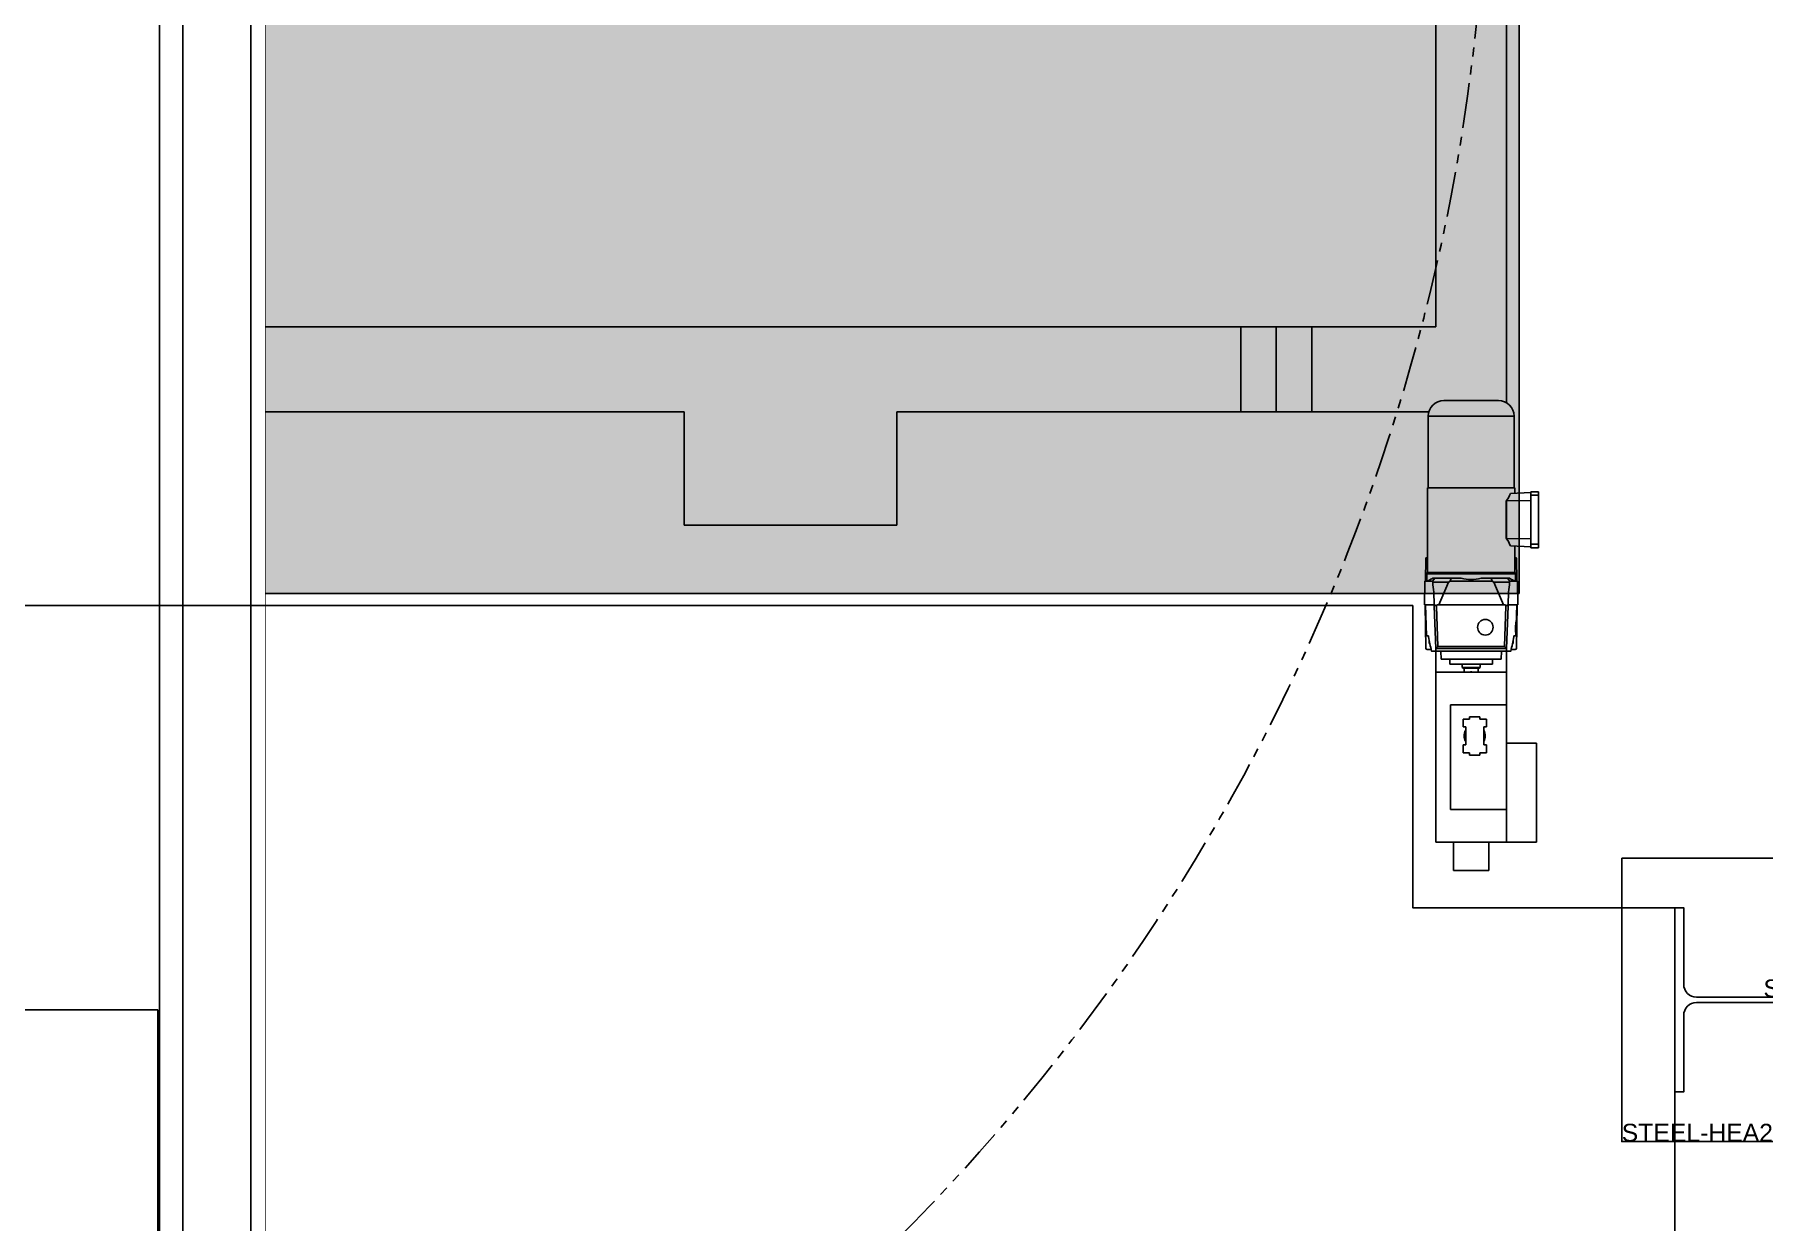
# Model space of a CAD drawing. Header units: millimetres. Extents: x 1005 to 7315, y -2950 to 6147.
# Drawn here: x 1411.3 to 1655.3, y -2549 to -2381.5 of the extents above; entities that cross this region are included whole.
import ezdxf

# ---------------------------------------------------------------- set-up
doc = ezdxf.new("R2010")
doc.units = ezdxf.units.MM
doc.set_wipeout_variables(frame=1)
doc.linetypes.add('PHANTOM', pattern=[12.7, 6.35, -1.27, 1.27, -1.27, 1.27, -1.27])
for name, color, linetype, true_color in [('PK24-SYS-ROOM', 8, 'Continuous', 0x808080), ('PK24E-COMP-PALLET', 132, 'Continuous', 0x00b7c8), ('PK24E-HELPER', 253, 'PHANTOM', 0xa1a1a1), ('PK24E-SYS-LIFT', 31, 'Continuous', 0xffcc5a)]:
    doc.layers.add(name, color=color, linetype=linetype, true_color=true_color)
for name, color, linetype in [('PK24E-DATA', 7, 'Continuous'), ('PK24E-STRUCT-STEEL', 254, 'Continuous'), ('PKE24E-HIDDEN', 7, 'Continuous')]:
    doc.layers.add(name, color=color, linetype=linetype)
doc.layers.add('PK24E-TTARROW', color=20, linetype='Continuous', lineweight=20, true_color=0xf54b32)
doc.styles.get("Standard").update_dxf_attribs({"font": 'arial.ttf'})

# ---------------------------------------------------------------- blocks, each defined once
blk = doc.blocks.new('ELIFTTT-CHASIS--TOP-COMP-PKE24')
at = {"layer": 'PK24E-SYS-LIFT'}
for p, q in [((287.25, -83.22), (287.25, 83.22)), ((277.25, 72.5), (277.25, -72.5)), ((249.75, -72.5), (81.39, -72.5)), ((249.75, -84.5), (249.75, -72.5)), ((249.75, -72.5), (254.75, -72.5)), ((254.75, -72.5), (254.75, -84.5)), ((254.75, -72.5), (259.75, -72.5)), ((259.75, -72.5), (259.75, -84.5)), ((259.75, -72.5), (277.25, -72.5)), ((278.4, -82.9), (286.1, -82.9)), ((68.85, -84.5), (171.2, -84.5)), ((171.2, -84.5), (171.2, -100.5)), ((201.2, -100.5), (201.2, -84.5)), ((201.2, -84.5), (249.75, -84.5)), ((254.75, -84.5), (249.75, -84.5)), ((259.75, -84.5), (254.75, -84.5)), ((259.75, -84.5), (276.28, -84.5)), ((276.2, -85.1), (276.2, -95.25)), ((288.3, -85.1), (276.2, -85.1)), ((288.3, -87.8), (288.3, -85.1)), ((288.3, -88.12), (288.3, -87.8)), ((288.3, -95.25), (288.3, -88.12)), ((276.1, -95.25), (276.1, -107.18)), ((288.4, -95.25), (276.1, -95.25)), ((287.2, -97.08), (287.2, -102.38)), ((287.2, -97.08), (287.25, -97.08)), ((290.65, -97), (287.25, -97.08)), ((287.25, -97.01), (287.25, -97.08)), ((287.25, -97.08), (287.25, -102.38)), ((287.25, -97.08), (287.25, -97.08)), ((290.65, -95.9), (287.79, -96.05)), ((288.4, -96.02), (288.4, -95.25)), ((290.65, -96.28), (290.65, -95.78)), ((290.65, -95.78), (291.75, -95.78)), ((291.75, -96.28), (290.65, -96.28)), ((290.65, -96.28), (290.65, -103.18)), ((291.75, -95.78), (291.75, -96.28)), ((291.75, -96.28), (291.75, -103.18)), ((171.2, -100.5), (201.2, -100.5)), ((287.2, -102.38), (287.25, -102.38)), ((290.65, -102.45), (287.25, -102.38)), ((287.25, -102.38), (287.25, -102.38)), ((287.25, -102.45), (287.25, -102.38)), ((290.65, -103.56), (287.79, -103.41)), ((288.4, -107.18), (288.4, -103.44)), ((290.65, -103.18), (291.75, -103.18)), ((290.65, -103.68), (290.65, -103.18)), ((291.75, -103.68), (290.65, -103.68)), ((291.75, -103.18), (291.75, -103.68)), ((275.86, -105.25), (275.81, -108.33)), ((276, -107.35), (276, -108.31)), ((288.5, -107.35), (276, -107.35)), ((276.1, -105.05), (276.06, -105.05)), ((282.25, -107.18), (276.1, -107.18)), ((288.4, -107.18), (282.25, -107.18)), ((288.44, -105.05), (288.4, -105.05)), ((288.5, -108.31), (288.5, -107.35)), ((288.64, -105.25), (288.69, -108.33)), ((275.73, -108.41), (275.67, -111.75)), ((276, -108.14), (275.73, -108.41)), ((276.78, -108.41), (275.73, -108.41)), ((276.78, -108.41), (277.13, -108)), ((276.81, -108), (277.13, -108)), ((279.06, -108.55), (276.83, -108.55)), ((277.13, -108), (279.43, -108)), ((277.69, -111.75), (279.06, -108.55)), ((279.3, -108.41), (279.06, -108.55)), ((279.3, -108.41), (279.43, -108)), ((285.2, -108.41), (279.3, -108.41)), ((279.43, -108), (280.85, -108)), ((283.65, -108), (285.07, -108)), ((285.2, -108.41), (285.07, -108)), ((285.07, -108), (287.37, -108)), ((285.44, -108.55), (285.2, -108.41)), ((285.44, -108.55), (286.81, -111.75)), ((287.67, -108.55), (285.44, -108.55)), ((287.72, -108.41), (287.37, -108)), ((287.37, -108), (287.69, -108)), ((288.77, -108.41), (287.72, -108.41)), ((288.77, -108.41), (288.5, -108.14)), ((288.83, -111.75), (288.77, -108.41)), ((277.04, -111.75), (275.67, -111.75)), ((275.86, -117.85), (275.75, -111.75)), ((275.79, -111.75), (275.94, -116.1)), ((276.97, -109.94), (277.03, -111.69)), ((277.03, -111.69), (277.34, -111.91)), ((277.04, -111.91), (277.03, -111.69)), ((277.26, -117.91), (277.04, -111.91)), ((277.41, -111.75), (277.34, -111.91)), ((277.34, -111.91), (277.55, -117.61)), ((277.69, -111.75), (277.41, -111.75)), ((286.81, -111.75), (277.69, -111.75)), ((287.09, -111.75), (286.81, -111.75)), ((286.95, -117.61), (287.16, -111.91)), ((287.09, -111.75), (287.16, -111.91)), ((287.47, -111.69), (287.16, -111.91)), ((287.46, -111.91), (287.24, -117.91)), ((287.46, -111.91), (287.47, -111.69)), ((288.83, -111.75), (287.46, -111.75)), ((287.53, -109.94), (287.47, -111.69)), ((288.56, -116.1), (288.71, -111.75)), ((288.64, -117.85), (288.75, -111.75)), ((288.62, -114.18), (288.59, -114.17)), ((276.18, -116.1), (275.94, -116.1)), ((288.56, -116.1), (288.32, -116.1)), ((288.54, -115.62), (288.58, -115.63)), ((276.61, -118.05), (276.06, -118.05)), ((277.28, -118.3), (276.68, -118.3)), ((277.25, -118.3), (277.25, -121.25)), ((277.26, -117.91), (277.55, -117.61)), ((287.24, -117.91), (277.26, -117.91)), ((277.26, -117.91), (277.28, -118.3)), ((287.22, -118.3), (277.28, -118.3)), ((277.55, -117.61), (286.95, -117.61)), ((277.97, -118.3), (278.03, -119.4)), ((286.47, -119.4), (278.03, -119.4)), ((279.25, -119.4), (279.25, -120.1)), ((285.25, -120.1), (285.25, -119.4)), ((286.47, -119.4), (286.53, -118.3)), ((286.95, -117.61), (287.24, -117.91)), ((287.22, -118.3), (287.24, -117.91)), ((287.82, -118.3), (287.22, -118.3)), ((287.25, -121.25), (287.25, -118.3)), ((288.44, -118.05), (287.89, -118.05)), ((277.25, -121.25), (287.25, -121.25)), ((277.25, -121.25), (277.25, -145.25)), ((285.25, -120.1), (279.25, -120.1)), ((281, -120.1), (281, -120.6)), ((281, -120.6), (281.1, -120.7)), ((281, -120.6), (283.5, -120.6)), ((283.4, -120.7), (281.1, -120.7)), ((281.25, -120.7), (281.25, -121.25)), ((283.25, -121.25), (283.25, -120.7)), ((283.4, -120.7), (283.5, -120.6)), ((283.5, -120.6), (283.5, -120.1)), ((287.25, -125.85), (287.25, -121.25)), ((287.25, -125.85), (279.35, -125.85)), ((279.35, -125.85), (279.35, -140.65)), ((287.25, -140.65), (287.25, -125.85)), ((281.1, -127.88), (281.1, -128.98)), ((282.02, -127.88), (281.1, -127.88)), ((281.1, -128.98), (281.48, -128.98)), ((281.48, -128.98), (281.48, -131.52)), ((282.02, -127.55), (282.02, -127.88)), ((283.48, -127.55), (282.02, -127.55)), ((283.48, -127.88), (283.48, -127.55)), ((284.4, -127.88), (283.48, -127.88)), ((284.02, -128.98), (284.4, -128.98)), ((284.02, -131.52), (284.02, -128.98)), ((284.4, -128.98), (284.4, -127.88)), ((281.1, -131.52), (281.1, -132.62)), ((281.48, -131.52), (281.1, -131.52)), ((284.4, -131.52), (284.02, -131.52)), ((284.4, -132.62), (284.4, -131.52)), ((287.25, -131.25), (291.45, -131.25)), ((291.45, -131.25), (291.45, -145.25)), ((281.1, -132.62), (282.02, -132.62)), ((282.02, -132.62), (282.02, -132.95)), ((282.02, -132.95), (283.48, -132.95)), ((283.48, -132.62), (284.4, -132.62)), ((283.48, -132.95), (283.48, -132.62)), ((279.35, -140.65), (287.25, -140.65)), ((287.25, -145.25), (287.25, -140.65)), ((277.25, -145.25), (287.25, -145.25)), ((279.75, -145.25), (279.75, -149.25)), ((284.75, -149.25), (284.75, -145.25)), ((287.25, -145.25), (291.45, -145.25)), ((284.75, -149.25), (279.75, -149.25))]:
    blk.add_line(p, q, dxfattribs=at)
for centre, radius in [((0, 0), 109), ((284.25, -114.91), 1.1)]:
    blk.add_circle(centre, radius, dxfattribs=at)
for centre, radius, start, end in [((278.4, -85.1), 2.2, 90, 180), ((286.1, -85.1), 2.2, 0, 90), ((282.25, -93.43), 6.15, 323.5945, 324.3984), ((282.25, -106.03), 6.15, 35.6016, 36.4055), ((276.06, -105.25), 0.2, 90, 179), ((276.2, -107.35), 0.2, 120, 180), ((288.3, -107.35), 0.2, 0, 60), ((288.44, -105.25), 0.2, 1, 90), ((282.25, -101.91), 6.25, 257.0707, 282.9293), ((276.75, -117), 0.45, 155.4253, 227.7547), ((287.75, -117), 0.45, 312.2453, 24.5747), ((276.06, -117.85), 0.2, 181, 270), ((288.44, -117.85), 0.2, 270, 359), ((282.75, -130.25), 1.5, 147.8509, 212.1491), ((282.75, -130.25), 1.5, 327.8509, 32.1491)]:
    blk.add_arc(centre, radius, start, end, dxfattribs=at)
for centre, major_axis, ratio, start_param, end_param in [((282.25, -93.8), (4.43, 4.6), 0.92858, 4.894943, 5.068696), ((282.25, -105.66), (-4.43, 4.6), 0.92858, 4.356082, 4.529835), ((305.37, -85.52), (26.34, 26.35), 0.507143, 2.92615, 2.93364), ((304.57, -27.64), (17.65, 106.42), 0.210212, 2.468706, 2.489106), ((259.93, -27.64), (-17.65, 106.42), 0.210216, 3.79411, 3.814504), ((259.13, -85.52), (-26.34, 26.35), 0.507159, 3.349555, 3.357045), ((305.67, -111.06), (0, 29.91), 0.99939, 1.745058, 1.81444), ((258.83, -111.06), (0, 29.91), 0.99939, 4.468745, 4.538127)]:
    blk.add_ellipse(centre, major_axis=major_axis, ratio=ratio, start_param=start_param, end_param=end_param, dxfattribs=at)
for points, knots in [([(288.3, -87.8), (288.3, -87.8), (288.3, -87.81), (288.3, -87.83), (288.3, -87.87), (288.3, -87.92), (288.3, -87.98), (288.3, -88.03), (288.3, -88.08), (288.3, -88.11), (288.3, -88.12), (288.3, -88.12), (288.3, -88.12)], [0, 0, 0, 0, 0.106425, 0.212833, 0.319705, 0.427399, 0.535627, 0.64388, 0.751778, 0.859172, 0.966191, 1, 1, 1, 1]), ([(276, -108.31), (276, -108.31), (276, -108.34), (276.02, -108.35), (276.08, -108.36), (276.16, -108.34), (276.27, -108.29), (276.41, -108.23), (276.58, -108.14), (276.73, -108.05), (276.81, -108)], [0, 0, 0, 0, 0.053259, 0.184632, 0.316005, 0.44367, 0.571338, 0.702705, 0.834078, 1, 1, 1, 1]), ([(287.69, -108), (287.78, -108.05), (288, -108.18), (288.21, -108.29), (288.35, -108.34), (288.43, -108.36), (288.47, -108.35), (288.5, -108.34), (288.5, -108.31), (288.5, -108.31)], [0, 0, 0, 0, 0.189659, 0.44506, 0.57653, 0.707999, 0.799497, 0.930008, 1, 1, 1, 1]), ([(288.58, -114.19), (288.58, -114.19), (288.57, -114.2), (288.56, -114.28), (288.54, -114.44), (288.53, -114.66), (288.51, -114.9), (288.51, -115.15), (288.51, -115.36), (288.52, -115.53), (288.53, -115.62), (288.53, -115.62), (288.54, -115.61)], [0, 0, 0, 0, 0.009511, 0.124893, 0.240611, 0.356456, 0.472081, 0.587302, 0.702221, 0.817124, 0.932235, 1, 1, 1, 1]), ([(288.61, -114.18), (288.61, -114.18), (288.61, -114.16), (288.61, -114.22), (288.6, -114.37), (288.6, -114.62), (288.6, -114.9), (288.59, -115.18), (288.59, -115.43), (288.58, -115.58), (288.58, -115.64), (288.58, -115.63), (288.58, -115.63)], [0, 0, 0, 0, 0.000422, 0.125216, 0.249969, 0.374831, 0.499914, 0.625089, 0.750116, 0.875001, 0.999834, 1, 1, 1, 1]), ([(288.58, -115.24), (288.58, -115.23), (288.58, -115.15), (288.59, -114.97), (288.6, -114.73), (288.6, -114.53), (288.6, -114.43), (288.6, -114.39)], [0, 0, 0, 0, 0.041978, 0.306281, 0.570431, 0.834353, 1, 1, 1, 1]), ([(288.6, -114.39), (288.6, -114.33), (288.6, -114.23), (288.59, -114.2), (288.59, -114.18)], [0, 0, 0, 0, 0.500013, 1, 1, 1, 1]), ([(276.18, -116.1), (276.19, -116.11), (276.21, -116.12), (276.22, -116.18), (276.23, -116.23), (276.24, -116.25)], [0, 0, 0, 0, 0.43316, 0.866325, 1, 1, 1, 1]), ([(288.26, -116.25), (288.27, -116.21), (288.29, -116.14), (288.31, -116.1), (288.31, -116.1), (288.32, -116.1)], [0, 0, 0, 0, 0.432931, 0.865827, 1, 1, 1, 1]), ([(276.67, -118.28), (276.67, -118.28), (276.67, -118.3), (276.68, -118.3), (276.68, -118.3)], [0, 0, 0, 0, 0.485402, 1, 1, 1, 1]), ([(287.82, -118.3), (287.82, -118.3), (287.83, -118.3), (287.83, -118.28), (287.83, -118.28)], [0, 0, 0, 0, 0.487803, 1, 1, 1, 1]), ([(282.41, -121.25), (282.39, -121.24), (282.34, -121.21), (282.25, -121.2), (282.16, -121.21), (282.11, -121.24), (282.09, -121.25)], [0, 0, 0, 0, 0.230406, 0.49981, 0.78779, 1, 1, 1, 1])]:
    blk.add_open_spline(points, degree=3, knots=knots, dxfattribs=at)
blk = doc.blocks.new('ELIFTTT-TT--TOP-COMP-PKE24')
at = {"layer": 'PK24E-SYS-LIFT'}
for p, q in [((258.3, -103.22), (258.3, 103.22)), ((267.5, -103.22), (267.5, 103.22)), ((262.25, -94), (262.25, 94)), ((265.25, -94), (265.25, 94)), ((230.5, 84.5), (230.5, -84.5)), ((87.6, 74.5), (87.6, -74.5)), ((220.5, -74.5), (220.5, 74.5)), ((252.8, -52.3), (252.8, -32.7)), ((257.6, -32.5), (253, -32.5)), ((253, -32.5), (253, -52.5)), ((257.6, -52.5), (257.6, -32.5)), ((257.8, -32.7), (257.8, -52.3)), ((258.3, -39.5), (257.8, -39.5)), ((257.8, -45.5), (258.3, -45.5)), ((253, -52.5), (257.6, -52.5)), ((258.3, -59.75), (230.5, -59.75)), ((230.5, -67.75), (258.3, -67.75)), ((272.5, -71.25), (267.5, -71.25)), ((272.5, -78.75), (272.5, -71.25)), ((87.6, -74.5), (220.5, -74.5)), ((252.8, -94.8), (252.8, -75.2)), ((257.6, -75), (253, -75)), ((253, -75), (253, -95)), ((257.6, -95), (257.6, -75)), ((257.8, -75.2), (257.8, -94.8)), ((267.5, -78.75), (272.5, -78.75)), ((258.3, -82), (257.8, -82)), ((230.5, -84.5), (-230.5, -84.5)), ((196.75, -84.5), (196.75, -89.5)), ((204.25, -89.5), (204.25, -84.5)), ((211.75, -84.5), (211.75, -89.5)), ((219.25, -89.5), (219.25, -84.5)), ((272.5, -86.25), (267.5, -86.25)), ((272.5, -93.75), (272.5, -86.25)), ((204.25, -89.5), (196.75, -89.5)), ((215.5, -89.5), (211.75, -89.5)), ((219.25, -89.5), (215.5, -89.5)), ((257.8, -88), (258.3, -88)), ((253, -95), (257.6, -95)), ((262.25, -94), (265.25, -94)), ((262.25, -103.22), (262.25, -94)), ((265.25, -94), (265.25, -103.22)), ((267.5, -93.75), (272.5, -93.75)), ((258.3, -105), (258.3, -103.22)), ((258.3, -103.22), (262.25, -103.22)), ((265.25, -103.22), (267.5, -103.22)), ((267.5, -103.22), (267.5, -105)), ((267.5, -105), (258.3, -105))]:
    blk.add_line(p, q, dxfattribs=at)
for centre, radius, start, end in [((0, 0), 109, 323.482, 347.9529), ((253, -32.7), 0.2, 90, 180), ((257.6, -32.7), 0.2, 0, 90), ((253, -52.3), 0.2, 180, 270), ((257.6, -52.3), 0.2, 270, 0), ((253, -75.2), 0.2, 90, 180), ((257.6, -75.2), 0.2, 0, 90), ((253, -94.8), 0.2, 180, 270), ((257.6, -94.8), 0.2, 270, 0)]:
    blk.add_arc(centre, radius, start, end, dxfattribs=at)
blk = doc.blocks.new('*U9')
blk.add_wipeout([(-262.27, 110), (262.27, 110), (267.5, 96.99), (267.5, -96.99), (262.27, -110), (-262.27, -110), (-267.5, -96.99), (-267.5, 96.99)])
at = {"layer": 'PK24E-COMP-PALLET'}
for p, q in [((249.45, -100.42), (249.45, 100.42)), ((267.5, -96.99), (267.5, 96.99)), ((249.45, -44.65), (-249.45, -44.65)), ((249.45, -47.67), (-249.45, -47.67)), ((168.92, -96.89), (168.92, -47.89)), ((249.45, -47.89), (168.92, -47.89)), ((249.45, -97.11), (-249.45, -97.11)), ((249.45, -96.89), (168.92, -96.89)), ((249.45, -100.42), (-249.45, -100.42)), ((262.27, -110), (-262.27, -110))]:
    blk.add_line(p, q, dxfattribs=at)
blk.add_arc((7.5, 0), 277.5, 336.6469, 339.5434, dxfattribs=at)
blk = doc.blocks.new('STEEL-HEA260--TOP-STRUCT-PK24')
at = {"layer": 'PK24E-STRUCT-STEEL', "color": 8, "true_color": 0x808080}
blk.add_lwpolyline([(11.25, 13), (11.25, 2.175, -0.4142136), (9.45, 0.375), (-9.45, 0.375, -0.4142136), (-11.25, 2.175), (-11.25, 13), (-12.5, 13), (-12.5, -13), (-11.25, -13), (-11.25, -2.175, -0.4142136), (-9.45, -0.375), (9.45, -0.375, -0.4142136), (11.25, -2.175), (11.25, -13), (12.5, -13), (12.5, 13)], format="xyb", close=True, dxfattribs=at)
at = {"layer": 'PKE24E-HIDDEN'}
blk.add_attdef('COMP_TYPE', (0, 0.375), '', height=2.5, dxfattribs=at)
blk = doc.blocks.new('STEEL-HEA260-WPLATE-TOP-STRUCT-PK24')
at = {"layer": 'PK24E-STRUCT-STEEL', "color": 8, "true_color": 0x808080}
blk.add_lwpolyline([(-20, 20), (20, 20), (20, -20), (-20, -20)], close=True, dxfattribs=at)
blk.add_blockref('STEEL-HEA260--TOP-STRUCT-PK24', (0, 0)).add_auto_attribs({'COMP_TYPE': 'STEEL-HEA260--TOP-STRUCT-PK24'})
at = {"layer": 'PK24E-DATA'}
blk.add_attdef('COMP_TYPE', (-20, -20), '', height=2.5, dxfattribs=at)
blk = doc.blocks.new('ELIFT-COLUMNS--TOP-COMP-PKE24')
for p in [(-306.5, -167.5), (323.5, -167.5)]:
    blk.add_blockref('STEEL-HEA260-WPLATE-TOP-STRUCT-PK24', p).add_auto_attribs({'COMP_TYPE': 'STEEL-HEA260-WPLATE-TOP-STRUCT-PK24'})
blk = doc.blocks.new('TTARROW---TOP-DECOR-PK24')
at = {"layer": 'PK24E-TTARROW'}
for points in [[(0, 90), (0, 80), (-32.49, 89.27), (0, 110), (0, 100, -0.763437), (50.85, -86.11), (61.06, -72.77), (52.06, -73.42, 0.73095)], [(0, -90), (0, -80), (32.49, -89.27), (0, -110), (0, -100, -0.763437), (-50.85, 86.11), (-61.06, 72.77), (-52.06, 73.42, 0.73095)]]:
    blk.add_lwpolyline(points, format="xyb", close=True, dxfattribs=at)
blk = doc.blocks.new('ELIFTTT---TOP-SYS-PKE24')
for name in ['ELIFTTT-CHASIS--TOP-COMP-PKE24', 'ELIFTTT-TT--TOP-COMP-PKE24']:
    blk.add_blockref(name, (0, 0))
blk.add_blockref('*U9', (0, 0))
for name in ['ELIFT-COLUMNS--TOP-COMP-PKE24', 'TTARROW---TOP-DECOR-PK24']:
    blk.add_blockref(name, (0, 0))
at = {"layer": 'PK24E-DATA'}
for tag, p in [('COMP_TYPE', (3.47, 12.51)), ('LAYOUT_ID', (3.47, 2.51)), ('SYSTEM_ID', (3.47, -7.49)), ('CARRIER_ID', (3.47, -17.49)), ('CON_CARS', (3.47, -27.49))]:
    blk.add_attdef(tag, p, '', height=5, dxfattribs=at)
blk = doc.blocks.new('*U71')
at = {"layer": 'PK24E-COMP-PALLET'}
for p, q in [((-168.92, -96.89), (-168.92, -47.89)), ((-168.92, -96.89), (-249.45, -96.89)), ((249.45, -97.11), (-249.45, -97.11)), ((249.45, -100.42), (-249.45, -100.42)), ((262.27, -110), (-262.27, -110))]:
    blk.add_line(p, q, dxfattribs=at)
blk = doc.blocks.new('ROOM-ADLIYE--TOP-SYS-PKE24')
at = {"layer": 'PK24-SYS-ROOM'}
blk.add_lwpolyline([(-110, 262.27), (-96.99, 267.5), (96.99, 267.5), (110, 262.27), (110, -262.27), (96.99, -267.5), (-96.99, -267.5), (-110, -262.27), (-110, 262.27)], dxfattribs=at)
blk.add_wipeout([(111.88, -110.14), (287, -110.14), (287, 109.86), (111.88, 109.86)]).dxf.layer = 'PK24-SYS-ROOM'
h = blk.add_hatch(dxfattribs=at)
h.set_pattern_fill('ANGLE', color=256)
h.set_pattern_definition([(0, (0, 0), (0, 6.985), [5.08, -1.905]), (90, (0, 0), (-6.985, 4e-16), [5.08, -1.905])])
h.paths.add_polyline_path([(289.01, -110.14), (-289.25, -110.14), (-289.25, 109.86), (289.01, 109.86)])
blk.add_line((274.01, -110.14), (289.01, -110.14), dxfattribs=at)
for points in [[(-112, 263.62), (-97.37, 269.5), (97.37, 269.5), (112, 263.62), (112, -263.62), (97.37, -269.5), (-97.37, -269.5), (-112, -263.62)], [(289.01, -110.14), (-289.25, -110.14), (-289.25, 109.86), (289.01, 109.86)]]:
    blk.add_lwpolyline(points, close=True, dxfattribs=at)
for name in ['ELIFT-COLUMNS--TOP-COMP-PKE24', 'ELIFTTT-CHASIS--TOP-COMP-PKE24']:
    blk.add_blockref(name, (0, 0), dxfattribs=at)
blk.add_wipeout([(-112, 263.62), (-97.37, 269.5), (97.37, 269.5), (112, 263.62), (112, -263.62), (97.37, -269.5), (-97.37, -269.5), (-112, -263.62)]).dxf.layer = 'PK24-SYS-ROOM'
blk.add_lwpolyline([(-274.25, -111.86), (274.01, -111.86), (274.01, -154.5), (311, -154.5), (311, -252.11), (311, -349.72), (-294, -349.72), (-294, -252.11), (-294, -154.5), (-274.25, -154.5)], close=True, dxfattribs=at)
at = {"layer": 'PK24E-HELPER'}
blk.add_circle((-0.12, -0.14), 284.63, dxfattribs=at)
at = {"layer": 'PK24-SYS-ROOM', "rotation": 90}
blk.add_blockref('*U71', (0, 0), dxfattribs=at)
at = {"layer": 'PK24E-DATA'}
for tag, p in [('COMP_TYPE', (-1.32, 32.97)), ('ROOM_TYPE', (-1.32, 22.97)), ('SYSTEM_ID', (-1.32, 12.97)), ('CARRIER_ID', (-1.32, 2.97)), ('LAYOUT_ID', (-1.32, -7.03)), ('DOOR_COUNT', (-1.32, -17.03)), ('DOOR1_ANGLE', (-1.32, -27.03))]:
    blk.add_attdef(tag, p, '', height=5, dxfattribs=at)
at = {"layer": 'PK24E-DATA', "flags": 8}
blk.add_attdef('DOOR2_ANGLE', (-1.32, -37.03), '', height=5, dxfattribs=at)

msp = doc.modelspace()

# ---------------------------------------------------------------- block references
msp.add_blockref('ELIFTTT---TOP-SYS-PKE24', (1331.836, -2350.223))

# ---------------------------------------------------------------- next in the draw order: block references
msp.add_blockref('ELIFTTT---TOP-SYS-PKE24', (1961.836, -2350.223))

# ---------------------------------------------------------------- next in the draw order: block references
msp.add_blockref('ROOM-ADLIYE--TOP-SYS-PKE24', (1331.836, -2350.223))

# ---------------------------------------------------------------- next in the draw order: block references
msp.add_blockref('ROOM-ADLIYE--TOP-SYS-PKE24', (1961.836, -2350.223))

doc.saveas('drawing.dxf')
